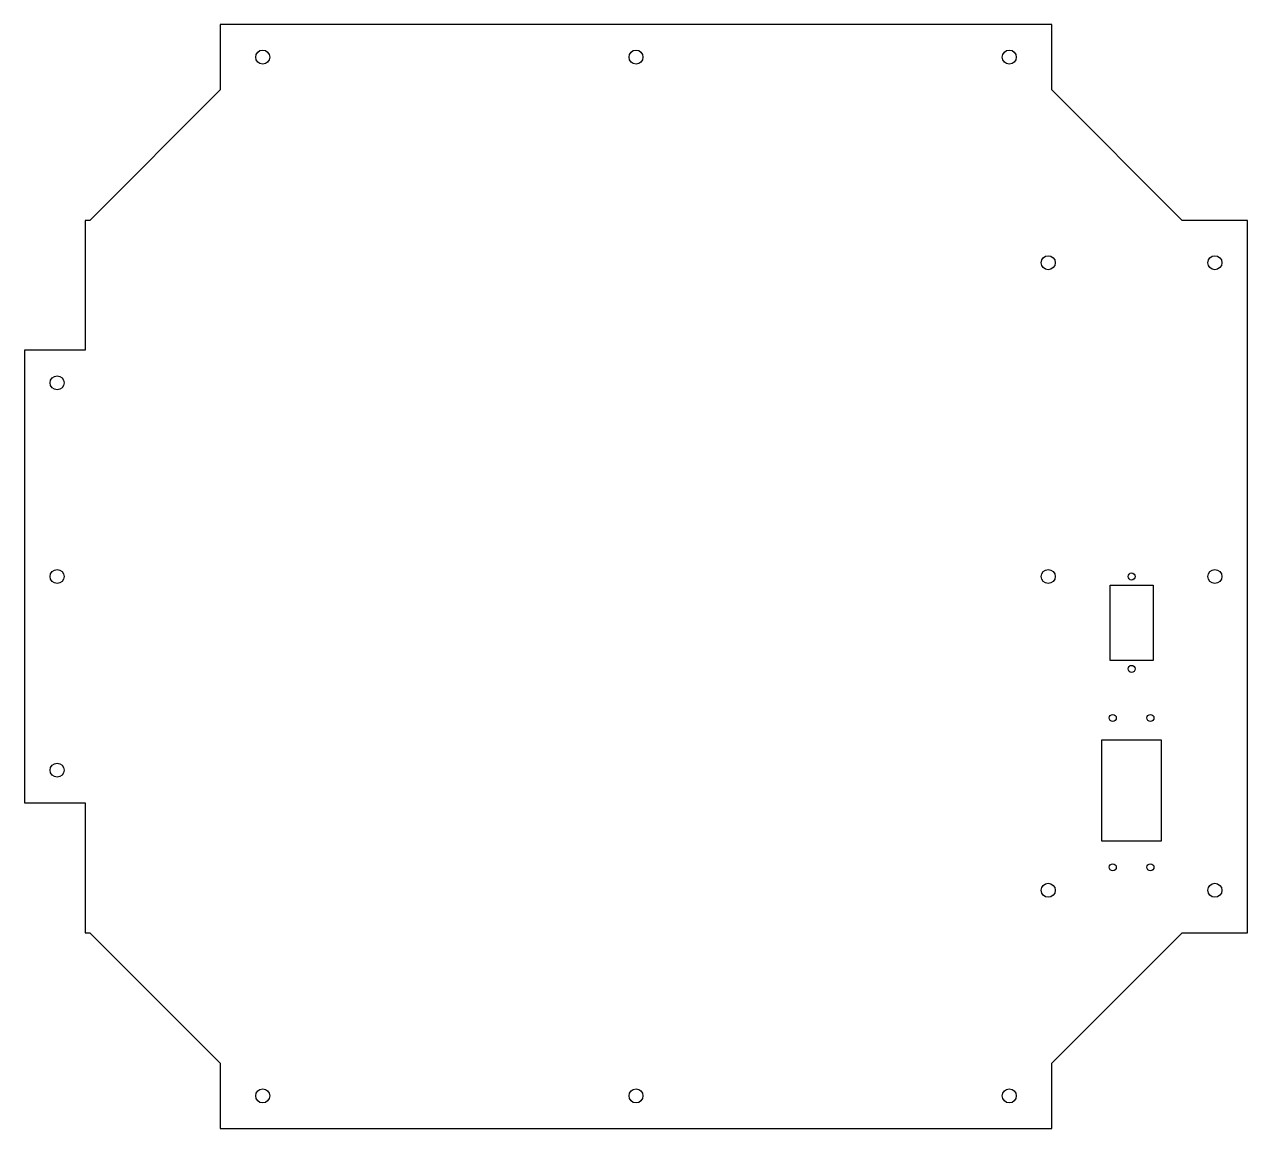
# Model space of a CAD drawing. Header units: millimetres. Extents: x -283 to 283, y -255 to 255.
import ezdxf

# ---------------------------------------------------------------- set-up
doc = ezdxf.new("R2010")
doc.units = ezdxf.units.MM
doc.layers.add('CUTOUTS', color=1, linetype='CONTINUOUS')
doc.layers.add('PERIMETER', color=5, linetype='CONTINUOUS')

msp = doc.modelspace()

# ---------------------------------------------------------------- linework, layer by layer
at = {"layer": 'CUTOUTS'}
for p, q in [((219.07, -38.78), (219.07, -3.93)), ((219.07, -3.93), (238.92, -3.93)), ((238.92, -3.93), (238.92, -38.78)), ((238.92, -38.78), (219.07, -38.78)), ((215.32, -122.28), (215.32, -75.43)), ((215.32, -75.43), (242.67, -75.43)), ((242.67, -75.43), (242.67, -122.28)), ((242.67, -122.28), (215.32, -122.28))]:
    msp.add_line(p, q, dxfattribs=at)
for centre, radius in [((-172.5, 240), 3.23), ((0, 240), 3.23), ((172.5, 240), 3.23), ((190.5, 145), 3.23), ((267.5, 145), 3.23), ((-267.5, 89.5), 3.23), ((-267.5, 0), 3.23), ((190.5, 0), 3.23), ((229, 0), 1.63), ((267.5, 0), 3.23), ((229, -42.7), 1.63), ((220.3, -65.35), 1.63), ((237.7, -65.35), 1.63), ((-267.5, -89.5), 3.23), ((220.3, -134.35), 1.63), ((237.7, -134.35), 1.63), ((190.5, -145), 3.23), ((267.5, -145), 3.23), ((-172.5, -240), 3.23), ((0, -240), 3.23), ((172.5, -240), 3.23)]:
    msp.add_circle(centre, radius, dxfattribs=at)
at = {"layer": 'PERIMETER'}
for p, q in [((192.07, 255.07), (-192.07, 255.07)), ((-192.07, 255.07), (-192.07, 224.83)), ((192.07, 224.83), (192.07, 255.07)), ((-192.07, 224.83), (-252.33, 164.57)), ((252.33, 164.57), (192.07, 224.83)), ((-252.33, 164.57), (-254.58, 164.57)), ((-254.58, 164.57), (-254.58, 104.57)), ((282.57, 164.57), (252.33, 164.57)), ((282.57, -164.58), (282.57, 164.57)), ((-254.58, 104.57), (-282.57, 104.57)), ((-282.57, 104.57), (-282.57, -104.58)), ((-282.57, -104.58), (-254.58, -104.58)), ((-254.58, -104.58), (-254.58, -164.58)), ((-254.58, -164.58), (-252.33, -164.58)), ((-252.33, -164.58), (-192.07, -224.83)), ((192.07, -224.83), (252.33, -164.58)), ((252.33, -164.58), (282.57, -164.58)), ((-192.07, -224.83), (-192.07, -255.08)), ((192.07, -255.08), (192.07, -224.83)), ((-192.07, -255.08), (192.07, -255.08))]:
    msp.add_line(p, q, dxfattribs=at)

doc.saveas('drawing.dxf')
